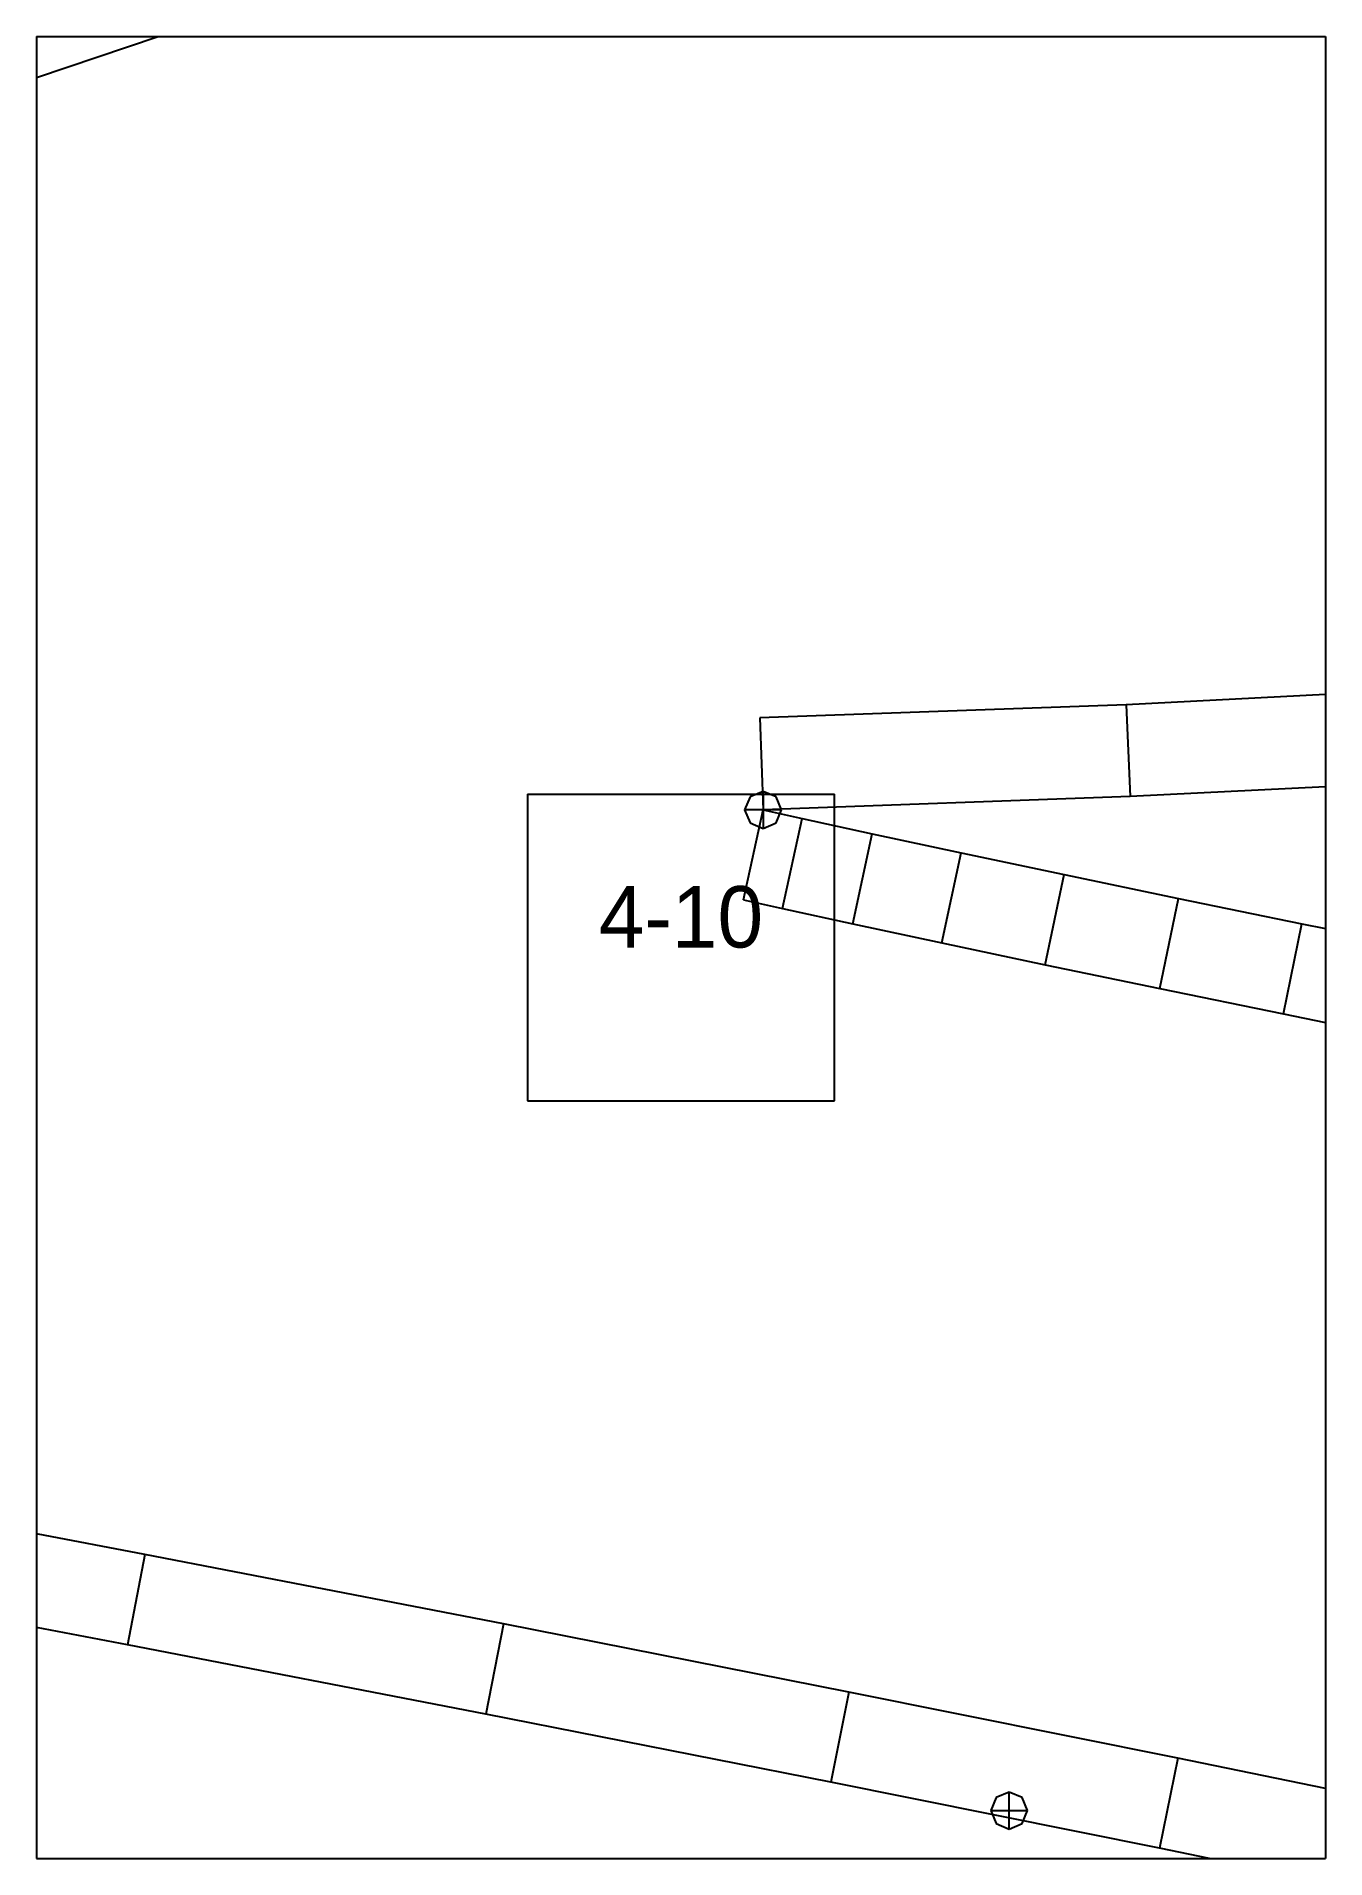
# Paper-space layout 'Plan 4-10' of a CAD drawing. Header units: metres, sheet in millimetres. Extents: x 0 to 210, y 0 to 297.
# The model-space entities are those that its viewports show. They can reach past a viewport. Long polylines and large blocks are cut down to what shows.
import ezdxf
from ezdxf.enums import TextEntityAlignment as Align

# ---------------------------------------------------------------- set-up
doc = ezdxf.new("R2010")
doc.units = ezdxf.units.M
for name, color, linetype in [('default', 7, 'Continuous'), ('TEXTLAYER', 7, 'Continuous'), ('VIEWPORTS', 7, 'Continuous')]:
    doc.layers.add(name, color=color, linetype=linetype)

msp = doc.modelspace()

# ---------------------------------------------------------------- linework, layer by layer
at = {"color": 9}
for p, q in [((1890, -594), (1890, -891)), ((1890, -594), (1890, -891)), ((2100, -594), (2100, -891)), ((2100, -594), (2100, -891)), ((1680, -891), (1890, -891)), ((1680, -891), (1890, -891)), ((1890, -891), (2100, -891)), ((1890, -891), (1890, -1188)), ((1890, -891), (2100, -891)), ((1890, -891), (1890, -1188)), ((2100, -891), (2310, -891)), ((2100, -891), (2100, -1188)), ((2100, -891), (2310, -891)), ((2100, -891), (2100, -1188)), ((1970, -1014.5), (2020, -1014.5)), ((1970, -1014.5), (1970, -1064.5)), ((2020, -1064.5), (2020, -1014.5)), ((1970, -1064.5), (2020, -1064.5)), ((1680, -1188), (1890, -1188)), ((1680, -1188), (1890, -1188)), ((1890, -1188), (2100, -1188)), ((1890, -1188), (1890, -1485)), ((1890, -1188), (2100, -1188)), ((1890, -1188), (1890, -1485)), ((2100, -1188), (2310, -1188)), ((2100, -1188), (2100, -1485)), ((2100, -1188), (2310, -1188)), ((2100, -1188), (2100, -1485))]:
    msp.add_line(p, q, dxfattribs=at)
at = {"layer": 'default', "color": 7, "linetype": 'Continuous'}
for p, q in [((1888.41, -898.22), (1957.21, -875.01)), ((2124.05, -997.07), (2067.53, -999.93)), ((2067.53, -999.93), (2007.83, -1002.09)), ((2067.53, -999.93), (2068.18, -1014.91)), ((2007.83, -1002.09), (2008.37, -1017.08)), ((2124.81, -1012.05), (2068.18, -1014.91)), ((2006.25, -1014.96), (2005.37, -1017.08)), ((2008.37, -1014.08), (2006.25, -1014.96)), ((2010.49, -1014.96), (2008.37, -1014.08)), ((2008.37, -1014.08), (2008.37, -1020.08)), ((2068.18, -1014.91), (2008.37, -1017.08)), ((2011.37, -1017.08), (2010.49, -1014.96)), ((2005.18, -1031.74), (2008.37, -1017.08)), ((2005.37, -1017.08), (2006.25, -1019.2)), ((2011.37, -1017.08), (2005.37, -1017.08)), ((2008.37, -1017.08), (2014.74, -1018.47)), ((2010.49, -1019.2), (2011.37, -1017.08)), ((2011.54, -1033.12), (2014.74, -1018.47)), ((2014.74, -1018.47), (2026.16, -1020.96)), ((2006.25, -1019.2), (2008.37, -1020.08)), ((2008.37, -1020.08), (2010.49, -1019.2)), ((2022.98, -1035.62), (2026.16, -1020.96)), ((2026.16, -1020.96), (2040.63, -1024.08)), ((2037.51, -1038.75), (2040.63, -1024.08)), ((2040.63, -1024.08), (2057.41, -1027.62)), ((2054.33, -1042.3), (2057.41, -1027.62)), ((2057.41, -1027.62), (2076.03, -1031.5)), ((2005.18, -1031.74), (2011.54, -1033.12)), ((2011.54, -1033.12), (2022.98, -1035.62)), ((2072.99, -1046.19), (2076.03, -1031.5)), ((2076.03, -1031.5), (2096.15, -1035.63)), ((2022.98, -1035.62), (2037.51, -1038.75)), ((2093.16, -1050.33), (2096.15, -1035.63)), ((2096.15, -1035.63), (2117.52, -1039.92)), ((2037.51, -1038.75), (2054.33, -1042.3)), ((2054.33, -1042.3), (2072.99, -1046.19)), ((2072.99, -1046.19), (2093.16, -1050.33)), ((2093.16, -1050.33), (2114.59, -1054.63)), ((1907.67, -1138.43), (1847.46, -1127.03)), ((1907.67, -1138.43), (1904.85, -1153.16)), ((1966.1, -1149.74), (1907.67, -1138.43)), ((1904.85, -1153.16), (1844.69, -1141.77)), ((1966.1, -1149.74), (1963.22, -1164.46)), ((2022.33, -1160.86), (1966.1, -1149.74)), ((1963.22, -1164.46), (1904.85, -1153.16)), ((2022.33, -1160.86), (2019.39, -1175.57)), ((2075.94, -1171.64), (2022.33, -1160.86)), ((2019.39, -1175.57), (1963.22, -1164.46)), ((2075.94, -1171.64), (2072.95, -1186.33)), ((2126.4, -1181.99), (2075.94, -1171.64)), ((2072.95, -1186.33), (2019.39, -1175.57)), ((2046.35, -1178.07), (2045.47, -1180.19)), ((2048.47, -1177.19), (2046.35, -1178.07)), ((2050.59, -1178.07), (2048.47, -1177.19)), ((2048.47, -1183.19), (2048.47, -1177.19)), ((2051.47, -1180.19), (2050.59, -1178.07)), ((2045.47, -1180.19), (2046.35, -1182.31)), ((2045.47, -1180.19), (2051.47, -1180.19)), ((2050.59, -1182.31), (2051.47, -1180.19)), ((2046.35, -1182.31), (2048.47, -1183.19)), ((2048.47, -1183.19), (2050.59, -1182.31)), ((2123.36, -1196.68), (2072.95, -1186.33))]:
    msp.add_line(p, q, dxfattribs=at)

# ---------------------------------------------------------------- texts
at = {"layer": 'TEXTLAYER', "color": 1}
msp.add_text('4-10', height=10, dxfattribs=at).set_placement((1995, -1039.5), align=Align.CENTER)

psp = doc.layouts.new('Plan 4-10')

# ---------------------------------------------------------------- viewports
at = {"layer": 'VIEWPORTS'}
psp.add_viewport(center=(105, 148.5), size=(210, 297), view_center_point=(1995, -1039.5), view_height=297, dxfattribs=at)

doc.saveas('drawing.dxf')
